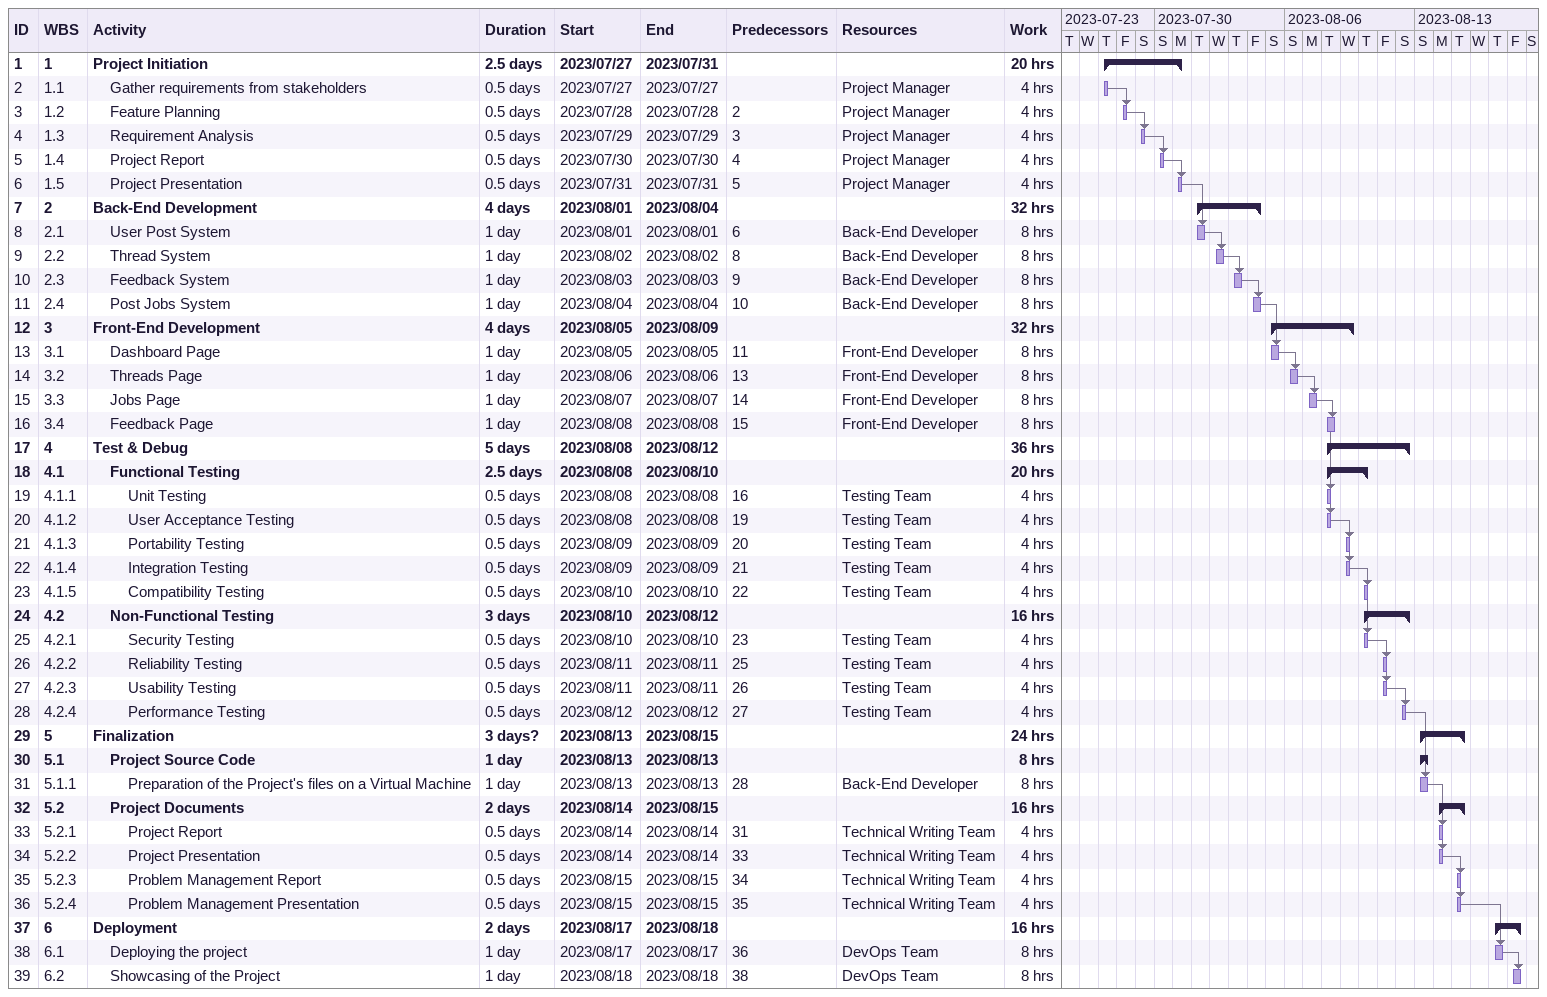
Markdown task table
| ID | WBS | Task | Duration | Start | Finish | Predecessors | Resources | Work (h) |
|---|---|---|---|---|---|---|---|---|
| 1 | 1 | **Project Initiation** | 2.5d | 2023-07-27 | 2023-07-31 |  |  | 20 |
| 2 | 1.1 | Gather requirements from stakeholders | 0.5d | 2023-07-27 | 2023-07-27 |  | Project Manager | 4 |
| 3 | 1.2 | Feature Planning | 0.5d | 2023-07-28 | 2023-07-28 | 2 | Project Manager | 4 |
| 4 | 1.3 | Requirement Analysis | 0.5d | 2023-07-29 | 2023-07-29 | 3 | Project Manager | 4 |
| 5 | 1.4 | Project Report | 0.5d | 2023-07-30 | 2023-07-30 | 4 | Project Manager | 4 |
| 6 | 1.5 | Project Presentation | 0.5d | 2023-07-31 | 2023-07-31 | 5 | Project Manager | 4 |
| 7 | 2 | **Back-End Development** | 4d | 2023-08-01 | 2023-08-04 |  |  | 32 |
| 8 | 2.1 | User Post System | 1d | 2023-08-01 | 2023-08-01 | 6 | Back-End Developer | 8 |
| 9 | 2.2 | Thread System | 1d | 2023-08-02 | 2023-08-02 | 8 | Back-End Developer | 8 |
| 10 | 2.3 | Feedback System | 1d | 2023-08-03 | 2023-08-03 | 9 | Back-End Developer | 8 |
| 11 | 2.4 | Post Jobs System | 1d | 2023-08-04 | 2023-08-04 | 10 | Back-End Developer | 8 |
| 12 | 3 | **Front-End Development** | 4d | 2023-08-05 | 2023-08-09 |  |  | 32 |
| 13 | 3.1 | Dashboard Page | 1d | 2023-08-05 | 2023-08-05 | 11 | Front-End Developer | 8 |
| 14 | 3.2 | Threads Page | 1d | 2023-08-06 | 2023-08-06 | 13 | Front-End Developer | 8 |
| 15 | 3.3 | Jobs Page | 1d | 2023-08-07 | 2023-08-07 | 14 | Front-End Developer | 8 |
| 16 | 3.4 | Feedback Page | 1d | 2023-08-08 | 2023-08-08 | 15 | Front-End Developer | 8 |
| 17 | 4 | **Test & Debug** | 5d | 2023-08-08 | 2023-08-12 |  |  | 36 |
| 18 | 4.1 | **Functional Testing** | 2.5d | 2023-08-08 | 2023-08-10 |  |  | 20 |
| 19 | 4.1.1 | Unit Testing | 0.5d | 2023-08-08 | 2023-08-08 | 16 | Testing Team | 4 |
| 20 | 4.1.2 | User Acceptance Testing | 0.5d | 2023-08-08 | 2023-08-08 | 19 | Testing Team | 4 |
| 21 | 4.1.3 | Portability Testing | 0.5d | 2023-08-09 | 2023-08-09 | 20 | Testing Team | 4 |
| 22 | 4.1.4 | Integration Testing | 0.5d | 2023-08-09 | 2023-08-09 | 21 | Testing Team | 4 |
| 23 | 4.1.5 | Compatibility Testing | 0.5d | 2023-08-10 | 2023-08-10 | 22 | Testing Team | 4 |
| 24 | 4.2 | **Non-Functional Testing** | 3d | 2023-08-10 | 2023-08-12 |  |  | 16 |
| 25 | 4.2.1 | Security Testing | 0.5d | 2023-08-10 | 2023-08-10 | 23 | Testing Team | 4 |
| 26 | 4.2.2 | Reliability Testing | 0.5d | 2023-08-11 | 2023-08-11 | 25 | Testing Team | 4 |
| 27 | 4.2.3 | Usability Testing | 0.5d | 2023-08-11 | 2023-08-11 | 26 | Testing Team | 4 |
| 28 | 4.2.4 | Performance Testing | 0.5d | 2023-08-12 | 2023-08-12 | 27 | Testing Team | 4 |
| 29 | 5 | **Finalization** | 3d? | 2023-08-13 | 2023-08-15 |  |  | 24 |
| 30 | 5.1 | **Project Source Code** | 1d | 2023-08-13 | 2023-08-13 |  |  | 8 |
| 31 | 5.1.1 | Preparation of the Project's files on a Virtual Machine | 1d | 2023-08-13 | 2023-08-13 | 28 | Back-End Developer | 8 |
| 32 | 5.2 | **Project Documents** | 2d | 2023-08-14 | 2023-08-15 |  |  | 16 |
| 33 | 5.2.1 | Project Report | 0.5d | 2023-08-14 | 2023-08-14 | 31 | Technical Writing Team | 4 |
| 34 | 5.2.2 | Project Presentation | 0.5d | 2023-08-14 | 2023-08-14 | 33 | Technical Writing Team | 4 |
| 35 | 5.2.3 | Problem Management Report | 0.5d | 2023-08-15 | 2023-08-15 | 34 | Technical Writing Team | 4 |
| 36 | 5.2.4 | Problem Management Presentation | 0.5d | 2023-08-15 | 2023-08-15 | 35 | Technical Writing Team | 4 |
| 37 | 6 | **Deployment** | 2d | 2023-08-17 | 2023-08-18 |  |  | 16 |
| 38 | 6.1 | Deploying the project | 1d | 2023-08-17 | 2023-08-17 | 36 | DevOps Team | 8 |
| 39 | 6.2 | Showcasing of the Project | 1d | 2023-08-18 | 2023-08-18 | 38 | DevOps Team | 8 |
